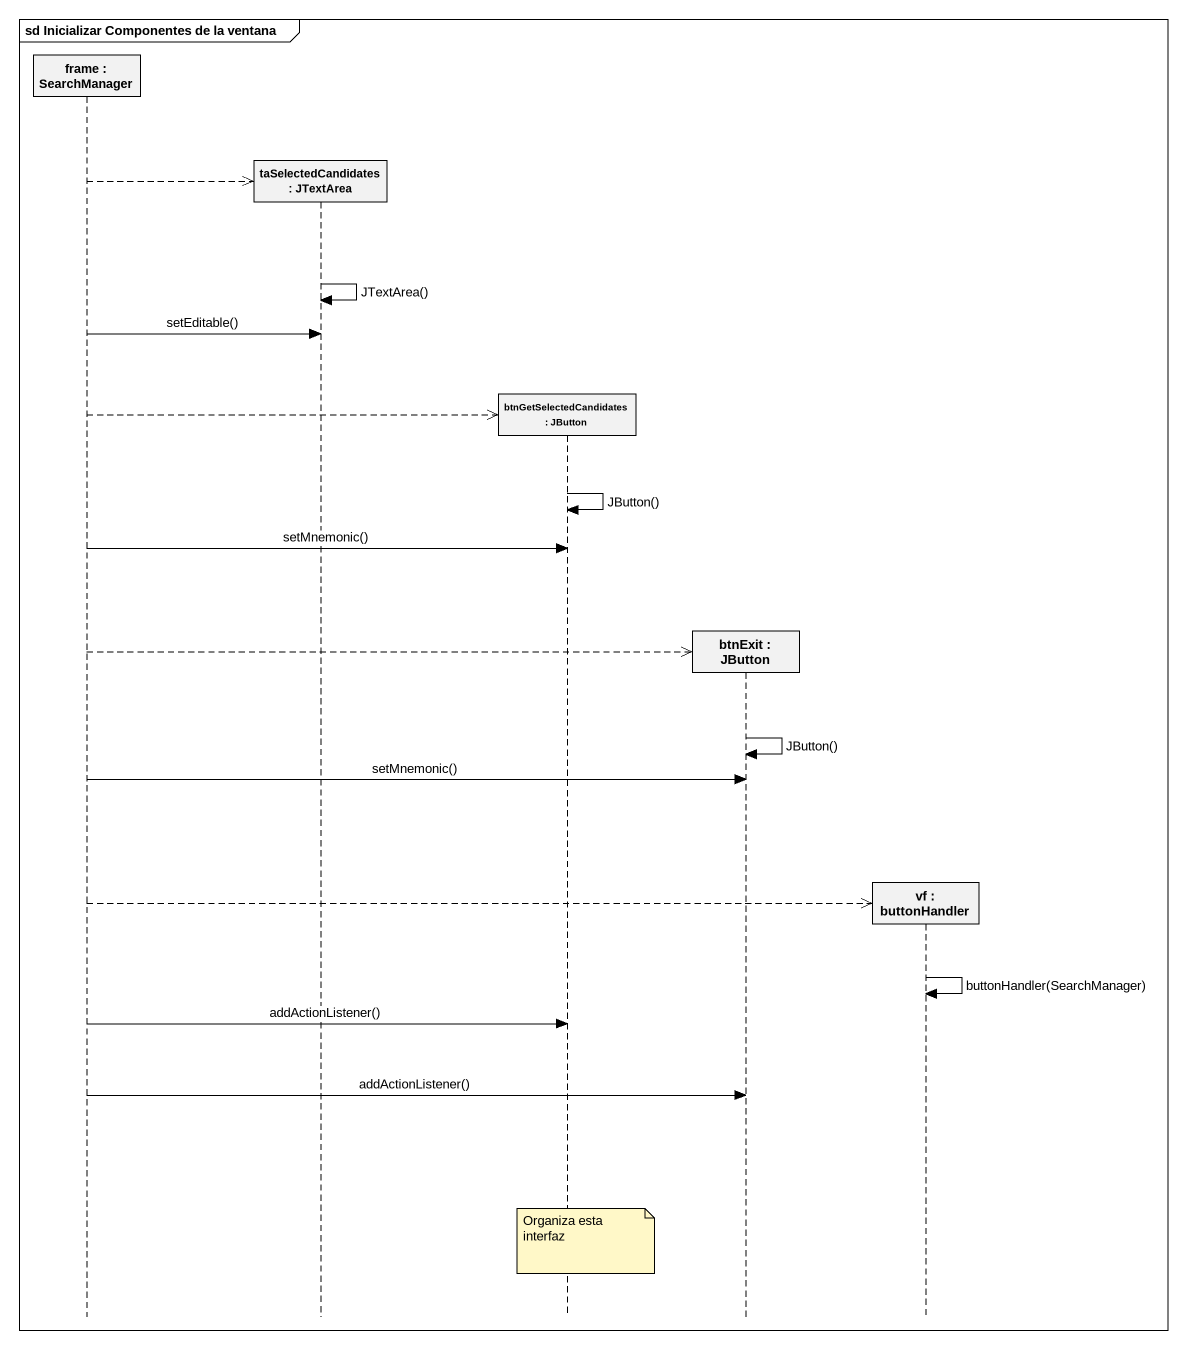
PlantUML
@startuml
mainframe sd Inicializar Componentes de la ventana
hide footbox
participant "frame : SearchManager" as frame_
participant "taSelectedCandidates : JTextArea" as taSelectedCandidates
participant "btnGetSelectedCandidates : JButton" as btnGetSelectedCandidates
participant "btnExit : JButton" as btnExit
participant "vf : buttonHandler" as vf

frame_ -->> taSelectedCandidates **
taSelectedCandidates -> taSelectedCandidates : JTextArea()
frame_ -> taSelectedCandidates : setEditable()
frame_ -->> btnGetSelectedCandidates **
btnGetSelectedCandidates -> btnGetSelectedCandidates : JButton()
frame_ -> btnGetSelectedCandidates : setMnemonic()
frame_ -->> btnExit **
btnExit -> btnExit : JButton()
frame_ -> btnExit : setMnemonic()
frame_ -->> vf **
vf -> vf : buttonHandler(SearchManager)
frame_ -> btnGetSelectedCandidates : addActionListener()
frame_ -> btnExit : addActionListener()
note over btnGetSelectedCandidates : Organiza esta interfaz
@enduml
